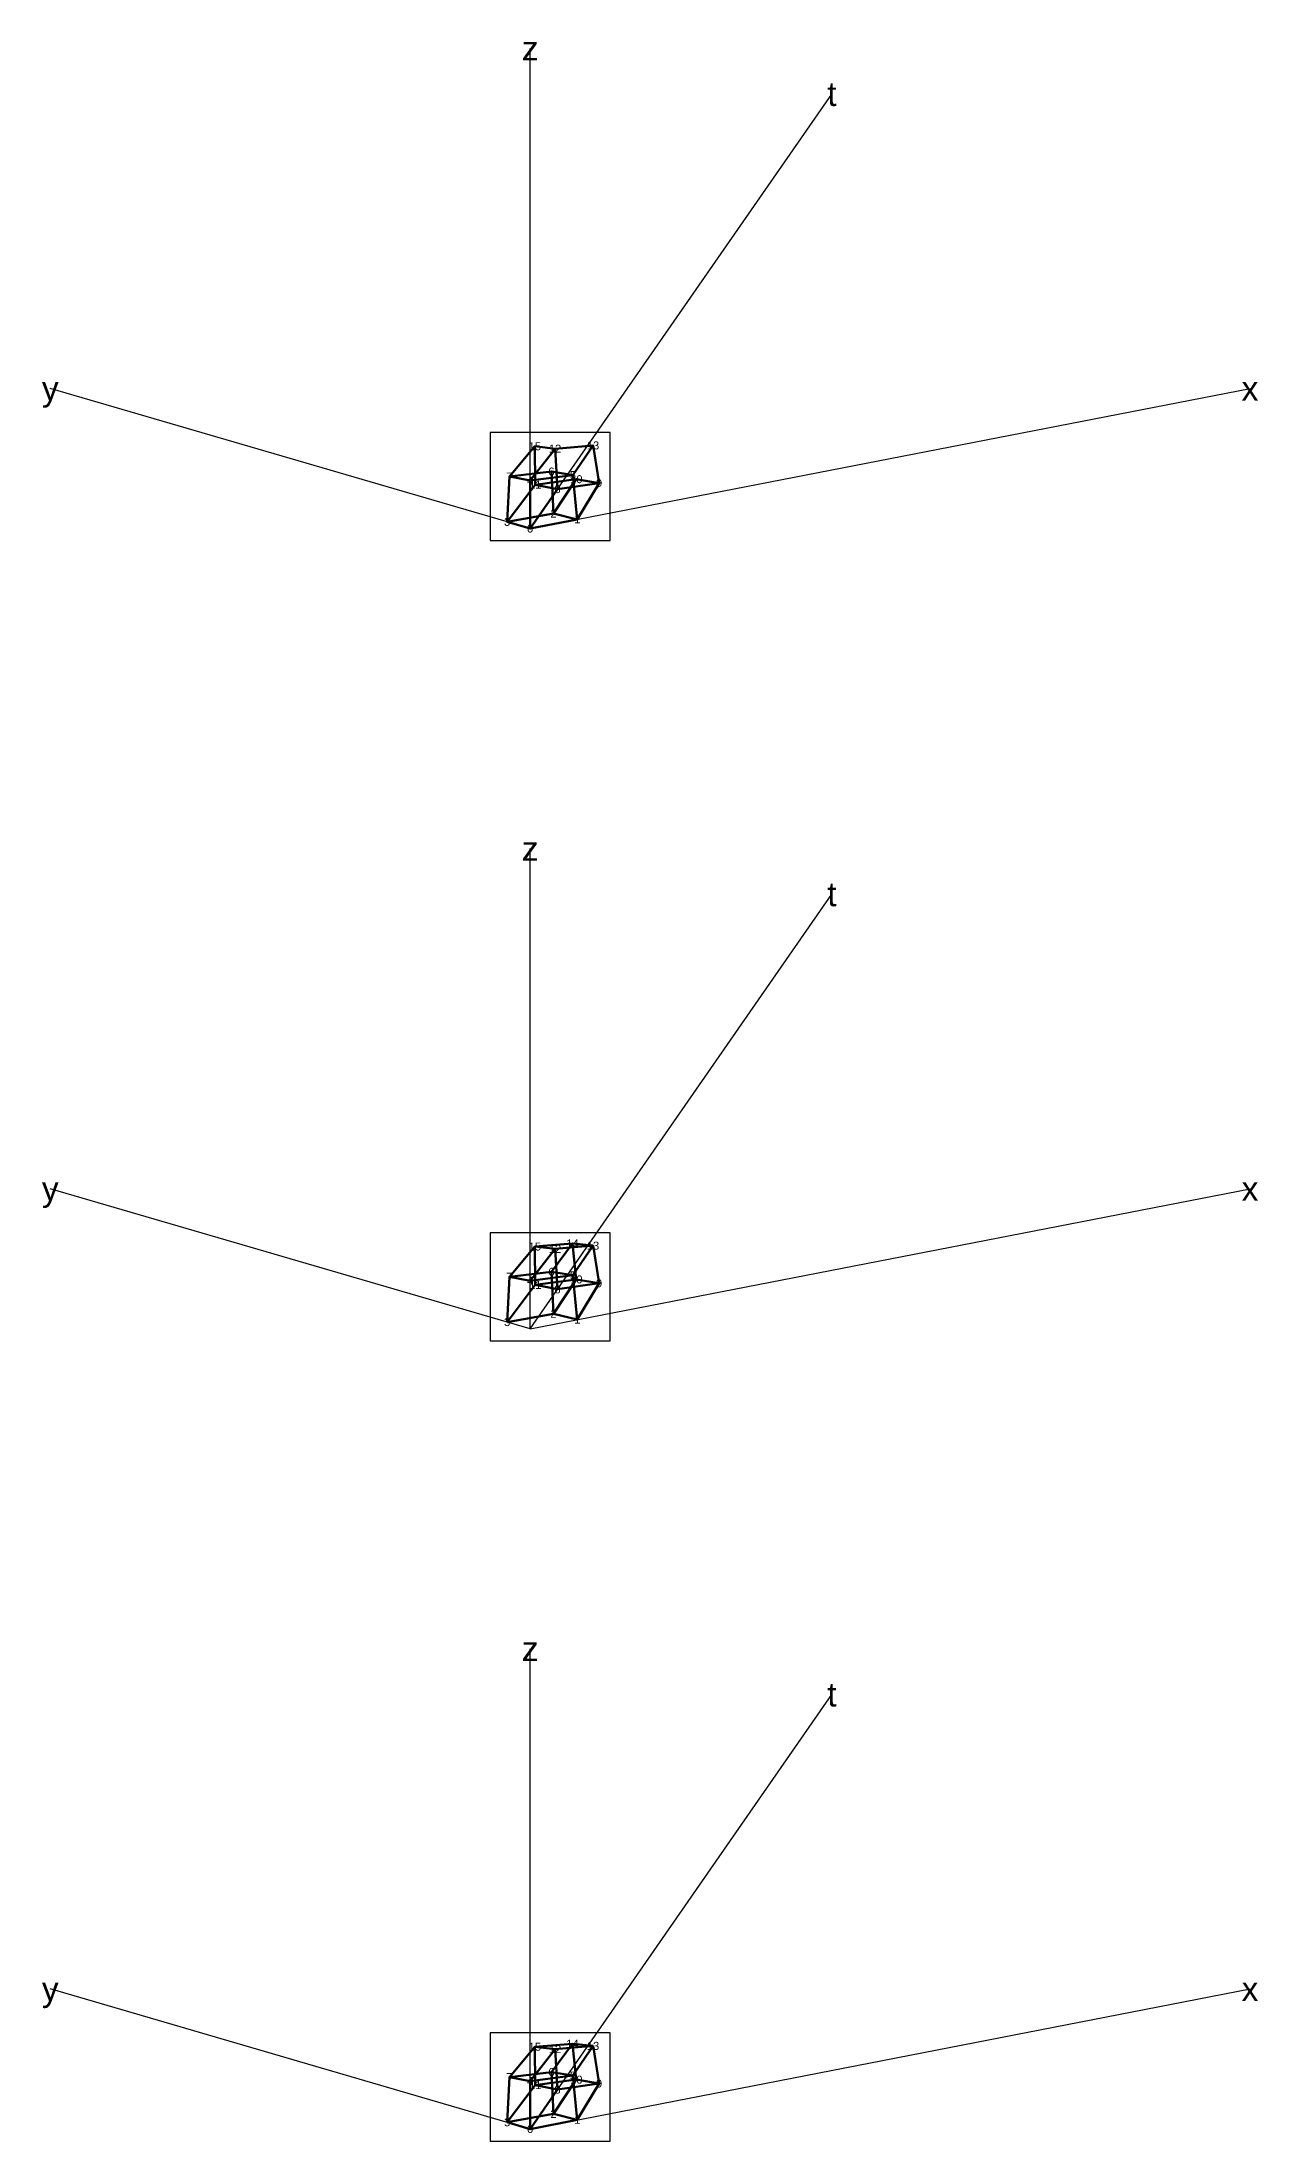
# Model space of a CAD drawing. Header units: millimetres. Extents: x -6400 to 79100, y -20150 to 6300.
# Drawn here: x 63896 to 79100, y -20150 to 6080 of the extents above; entities that cross this region are included whole.
import ezdxf
from ezdxf.enums import TextEntityAlignment as Align

# ---------------------------------------------------------------- set-up
doc = ezdxf.new("R2010")
doc.units = ezdxf.units.MM
for name, color, linetype in [('t', 6, 'Continuous'), ('x', 1, 'Continuous'), ('y', 3, 'Continuous'), ('z', 5, 'Continuous')]:
    doc.layers.add(name, color=color, linetype=linetype)
doc.styles.get("Standard").update_dxf_attribs({"font": 'arial.ttf'})

msp = doc.modelspace()

# ---------------------------------------------------------------- linework, layer by layer
for points in [[(69500, -150), (71000, -150), (71000, 1200), (69500, 1200)], [(69500, -10150), (71000, -10150), (71000, -8800), (69500, -8800)], [(69500, -20150), (71000, -20150), (71000, -18800), (69500, -18800)]]:
    msp.add_lwpolyline(points, close=True)
at = {"layer": 't'}
for p, q in [((70000, 0), (73773, 5430)), ((70000, -10000), (73773, -4570)), ((70000, -20000), (73773, -14570))]:
    msp.add_line(p, q, dxfattribs=at)
at = {"layer": 't', "lineweight": 50}
for points in [[(69712, 84), (70292, 188), (70266, 712), (69740, 650)], [(69712, 84), (70000, 0), (70000, 600), (69740, 650)], [(70000, 0), (70589, 115), (70534, 668), (70000, 600)], [(70292, 188), (70589, 115), (70534, 668), (70266, 712)], [(70064, -9452), (70577, -9383), (70529, -8934), (70059, -8972)], [(70342, -9507), (70064, -9452), (70059, -8972), (70311, -9002)], [(70342, -9507), (70861, -9432), (70786, -8961), (70311, -9002)], [(70529, -8934), (70786, -8961), (70861, -9432), (70577, -9383)], [(70064, -19452), (70577, -19383), (70529, -18934), (70059, -18972)], [(70342, -19507), (70064, -19452), (70059, -18972), (70311, -19002)], [(70342, -19507), (70861, -19432), (70786, -18961), (70311, -19002)], [(70529, -18934), (70786, -18961), (70861, -19432), (70577, -19383)], [(69712, -19916), (70292, -19812), (70266, -19288), (69740, -19350)], [(69712, -19916), (70000, -20000), (70000, -19400), (69740, -19350)], [(70000, -20000), (70589, -19885), (70534, -19332), (70000, -19400)], [(70292, -19812), (70589, -19885), (70534, -19332), (70266, -19288)]]:
    msp.add_lwpolyline(points, close=True, dxfattribs=at)
at = {"layer": 'x'}
for p, q in [((70000, 0), (79000, 1750)), ((70000, -10000), (79000, -8250)), ((70000, -20000), (79000, -18250))]:
    msp.add_line(p, q, dxfattribs=at)
at = {"layer": 'x', "lineweight": 50}
for points in [[(69712, 84), (70064, 548), (70059, 1028), (69740, 650)], [(70000, 0), (70342, 493), (70311, 998), (70000, 600)], [(70064, 548), (70342, 493), (70311, 998), (70059, 1028)], [(69712, 84), (70000, 0), (70000, 600), (69740, 650)], [(70292, -9812), (70577, -9383), (70529, -8934), (70266, -9288)], [(70529, -8934), (70786, -8961), (70861, -9432), (70577, -9383)], [(70589, -9885), (70861, -9432), (70786, -8961), (70534, -9332)], [(70292, -9812), (70589, -9885), (70534, -9332), (70266, -9288)], [(69712, -19916), (70064, -19452), (70059, -18972), (69740, -19350)], [(70000, -20000), (70342, -19507), (70311, -19002), (70000, -19400)], [(70064, -19452), (70342, -19507), (70311, -19002), (70059, -18972)], [(70292, -19812), (70577, -19383), (70529, -18934), (70266, -19288)], [(70529, -18934), (70786, -18961), (70861, -19432), (70577, -19383)], [(70589, -19885), (70861, -19432), (70786, -18961), (70534, -19332)], [(69712, -19916), (70000, -20000), (70000, -19400), (69740, -19350)], [(70292, -19812), (70589, -19885), (70534, -19332), (70266, -19288)]]:
    msp.add_lwpolyline(points, close=True, dxfattribs=at)
at = {"layer": 'y'}
for p, q in [((70000, 0), (64000, 1750)), ((70000, -10000), (64000, -8250)), ((70000, -20000), (64000, -18250))]:
    msp.add_line(p, q, dxfattribs=at)
at = {"layer": 'y', "lineweight": 50}
for points in [[(70000, 600), (70534, 668), (70786, 1039), (70311, 998)], [(70000, 600), (70000, 0), (70342, 493), (70311, 998)], [(70861, 568), (70589, 115), (70534, 668), (70786, 1039)], [(70000, 0), (70589, 115), (70861, 568), (70342, 493)], [(69712, -9916), (70064, -9452), (70059, -8972), (69740, -9350)], [(70064, -9452), (70577, -9383), (70529, -8934), (70059, -8972)], [(70292, -9812), (70577, -9383), (70529, -8934), (70266, -9288)], [(69712, -9916), (70292, -9812), (70266, -9288), (69740, -9350)], [(69712, -19916), (70064, -19452), (70059, -18972), (69740, -19350)], [(70000, -19400), (70534, -19332), (70786, -18961), (70311, -19002)], [(70000, -19400), (70000, -20000), (70342, -19507), (70311, -19002)], [(70064, -19452), (70577, -19383), (70529, -18934), (70059, -18972)], [(70292, -19812), (70577, -19383), (70529, -18934), (70266, -19288)], [(70861, -19432), (70589, -19885), (70534, -19332), (70786, -18961)], [(69712, -19916), (70292, -19812), (70266, -19288), (69740, -19350)], [(70000, -20000), (70589, -19885), (70861, -19432), (70342, -19507)]]:
    msp.add_lwpolyline(points, close=True, dxfattribs=at)
at = {"layer": 'z'}
for p, q in [((70000, 0), (70000, 6000)), ((70000, -10000), (70000, -4000)), ((70000, -20000), (70000, -14000))]:
    msp.add_line(p, q, dxfattribs=at)
at = {"layer": 'z', "lineweight": 50}
for points in [[(69712, 84), (70292, 188), (70577, 617), (70064, 548)], [(69712, 84), (70000, 0), (70342, 493), (70064, 548)], [(70000, 0), (70589, 115), (70861, 568), (70342, 493)], [(70292, 188), (70589, 115), (70861, 568), (70577, 617)], [(69740, -9350), (70266, -9288), (70529, -8934), (70059, -8972)], [(69740, -9350), (70000, -9400), (70311, -9002), (70059, -8972)], [(70000, -9400), (70534, -9332), (70786, -8961), (70311, -9002)], [(70534, -9332), (70266, -9288), (70529, -8934), (70786, -8961)], [(69740, -19350), (70266, -19288), (70529, -18934), (70059, -18972)], [(69740, -19350), (70000, -19400), (70311, -19002), (70059, -18972)], [(70000, -19400), (70534, -19332), (70786, -18961), (70311, -19002)], [(70534, -19332), (70266, -19288), (70529, -18934), (70786, -18961)], [(69712, -19916), (70292, -19812), (70577, -19383), (70064, -19452)], [(70292, -19812), (70589, -19885), (70861, -19432), (70577, -19383)], [(69712, -19916), (70000, -20000), (70342, -19507), (70064, -19452)], [(70000, -20000), (70589, -19885), (70861, -19432), (70342, -19507)]]:
    msp.add_lwpolyline(points, close=True, dxfattribs=at)

# ---------------------------------------------------------------- texts
for s, p in [('15', (70059, 1028)), ('12', (70311, 998)), ('13', (70786, 1039)), ('7', (69740, 650)), ('4', (70000, 600)), ('11', (70064, 548)), ('6', (70266, 712)), ('8', (70342, 493)), ('5', (70534, 668)), ('10', (70577, 617)), ('9', (70861, 568)), ('3', (69712, 84)), ('0', (70000, 0)), ('2', (70292, 188)), ('1', (70589, 115)), ('14', (70529, -8934)), ('13', (70786, -8961)), ('15', (70059, -8972)), ('12', (70311, -9002)), ('7', (69740, -9350)), ('4', (70000, -9400)), ('11', (70064, -9452)), ('6', (70266, -9288)), ('5', (70534, -9332)), ('10', (70577, -9383)), ('9', (70861, -9432)), ('8', (70342, -9507)), ('3', (69712, -9916)), ('2', (70292, -9812)), ('1', (70589, -9885)), ('14', (70529, -18934)), ('15', (70059, -18972)), ('12', (70311, -19002)), ('13', (70786, -18961)), ('7', (69740, -19350)), ('4', (70000, -19400)), ('11', (70064, -19452)), ('6', (70266, -19288)), ('5', (70534, -19332)), ('10', (70577, -19383)), ('9', (70861, -19432)), ('8', (70342, -19507)), ('3', (69712, -19916)), ('2', (70292, -19812)), ('1', (70589, -19885)), ('0', (70000, -20000))]:
    msp.add_text(s, height=100).set_placement(p, align=Align.MIDDLE_CENTER)
at = {"layer": 't'}
for p in [(73773, 5430), (73773, -4570), (73773, -14570)]:
    msp.add_text('t', height=300, dxfattribs=at).set_placement(p, align=Align.MIDDLE_CENTER)
at = {"layer": 'x'}
for p in [(79000, 1750), (79000, -8250), (79000, -18250)]:
    msp.add_text('x', height=300, dxfattribs=at).set_placement(p, align=Align.MIDDLE_CENTER)
at = {"layer": 'y'}
for p in [(64000, 1750), (64000, -8250), (64000, -18250)]:
    msp.add_text('y', height=300, dxfattribs=at).set_placement(p, align=Align.MIDDLE_CENTER)
at = {"layer": 'z'}
for p in [(70000, 6000), (70000, -4000), (70000, -14000)]:
    msp.add_text('z', height=300, dxfattribs=at).set_placement(p, align=Align.MIDDLE_CENTER)

doc.saveas('drawing.dxf')
